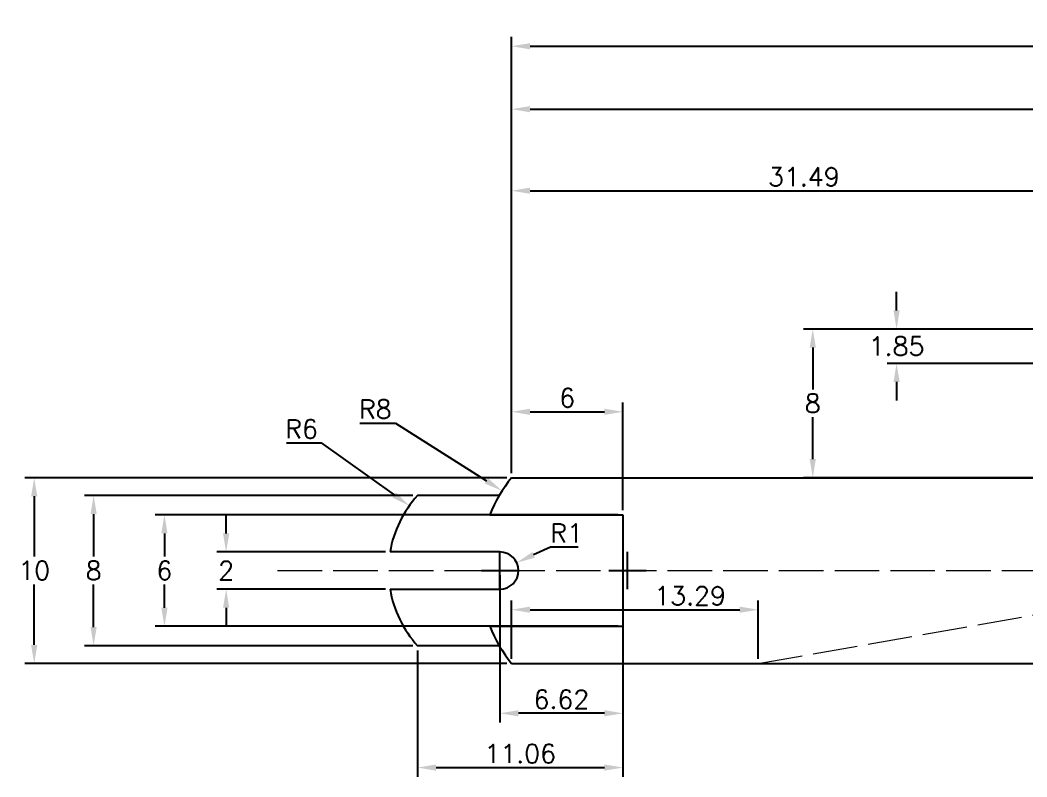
# Model space of a CAD drawing. Header units: millimetres. Extents: x 75 to 218, y 111 to 160.
# Drawn here: x 74.5 to 128.7, y 114.9 to 155.6 of the extents above; entities that cross this region are included whole.
import ezdxf

# ---------------------------------------------------------------- set-up
doc = ezdxf.new("R2010")
doc.units = ezdxf.units.MM
doc.linetypes.add('ACAD_ISO02W100', pattern=[15, 12, -3])
doc.layers.add('Dim', color=251, linetype='Continuous', lineweight=0)
doc.styles.get("Standard").update_dxf_attribs({"font": 'simplex.shx'})
doc.dimstyles.new('ISO-25', dxfattribs={"dimscale": 0.4, "dimtxt": 2.5, "dimasz": 2.5, "dimexe": 1.25, "dimexo": 0.625, "dimtad": 1, "dimtih": 1, "dimtoh": 1, "dimdsep": 46, "dimtxsty": 'Standard', "dimcen": 2.5, "dimadec": 0, "dimazin": 0, "dimtfac": 1, "dimtofl": 0, "dimtmove": 0, "dimatfit": 3, "dimfxl": 1, "dimarcsym": 0})

# ---------------------------------------------------------------- blocks, each defined once
blk = doc.blocks.new('*D64')
at = {"layer": 'Defpoints', "color": 0, "transparency": 16777216}
for p in [(201, 154.219), (101, 131), (201, 131)]:
    blk.add_point(p, dxfattribs=at)
at = {"layer": 'Dim', "color": 0, "lineweight": -2, "transparency": 16777216}
for p, q in [((101, 131.25), (101, 154.719)), ((201, 131.25), (201, 154.719)), ((102, 154.219), (200, 154.219))]:
    blk.add_line(p, q, dxfattribs=at)
at = {"layer": 'Dim', "color": 0, "transparency": 16777216}
for points in [[(102, 154.386), (102, 154.052), (101, 154.219)], [(200, 154.386), (200, 154.052), (201, 154.219)]]:
    blk.add_solid(points, dxfattribs=at)
at = {"layer": 'Dim', "color": 0, "transparency": 16777216, "insert": (151, 154.969), "char_height": 1, "attachment_point": 5}
blk.add_mtext('100', dxfattribs=at)
blk = doc.blocks.new('*D68')
at = {"layer": 'Defpoints', "color": 0, "transparency": 16777216}
for p in [(101, 131), (75.299, 121), (101, 121)]:
    blk.add_point(p, dxfattribs=at)
at = {"layer": 'Dim', "color": 0, "lineweight": -2, "transparency": 16777216}
for p, q in [((100.75, 131), (74.799, 131)), ((75.299, 130), (75.299, 126.75)), ((75.299, 122), (75.299, 125.25)), ((100.75, 121), (74.799, 121))]:
    blk.add_line(p, q, dxfattribs=at)
at = {"layer": 'Dim', "color": 0, "transparency": 16777216}
for points in [[(75.133, 130), (75.466, 130), (75.299, 131)], [(75.133, 122), (75.466, 122), (75.299, 121)]]:
    blk.add_solid(points, dxfattribs=at)
at = {"layer": 'Dim', "color": 0, "transparency": 16777216, "insert": (75.299, 126), "char_height": 1, "attachment_point": 5}
blk.add_mtext('10', dxfattribs=at)
blk = doc.blocks.new('*D70')
at = {"layer": 'Defpoints', "color": 0, "transparency": 16777216}
for p in [(106.998, 129), (82.311, 123), (106.998, 123)]:
    blk.add_point(p, dxfattribs=at)
at = {"layer": 'Dim', "color": 0, "lineweight": -2, "transparency": 16777216}
for p, q in [((106.748, 129), (81.811, 129)), ((82.311, 128), (82.311, 126.75)), ((82.311, 124), (82.311, 125.25)), ((106.748, 123), (81.811, 123))]:
    blk.add_line(p, q, dxfattribs=at)
at = {"layer": 'Dim', "color": 0, "transparency": 16777216}
for points in [[(82.145, 128), (82.478, 128), (82.311, 129)], [(82.145, 124), (82.478, 124), (82.311, 123)]]:
    blk.add_solid(points, dxfattribs=at)
at = {"layer": 'Dim', "color": 0, "transparency": 16777216, "insert": (82.311, 126), "char_height": 1, "attachment_point": 5}
blk.add_mtext('6', dxfattribs=at)
blk = doc.blocks.new('*D72')
at = {"layer": 'Defpoints', "color": 0, "transparency": 16777216}
for p in [(106.998, 134.547), (101, 131), (106.998, 129)]:
    blk.add_point(p, dxfattribs=at)
at = {"layer": 'Dim', "color": 0, "lineweight": -2, "transparency": 16777216}
for p, q in [((101, 131.25), (101, 135.047)), ((106.998, 129.25), (106.998, 135.047)), ((102, 134.547), (105.998, 134.547))]:
    blk.add_line(p, q, dxfattribs=at)
at = {"layer": 'Dim', "color": 0, "transparency": 16777216}
for points in [[(102, 134.713), (102, 134.38), (101, 134.547)], [(105.998, 134.713), (105.998, 134.38), (106.998, 134.547)]]:
    blk.add_solid(points, dxfattribs=at)
at = {"layer": 'Dim', "color": 0, "transparency": 16777216, "insert": (103.999, 135.297), "char_height": 1, "attachment_point": 5}
blk.add_mtext('6', dxfattribs=at)
blk = doc.blocks.new('*D74')
at = {"layer": 'Defpoints', "color": 0, "transparency": 16777216}
for p in [(100.493, 130.29), (107.245, 126)]:
    blk.add_point(p, dxfattribs=at)
at = {"layer": 'Dim', "color": 0, "lineweight": -2, "transparency": 16777216}
for p, q in [((92.833, 133.939), (94.75, 133.939)), ((94.75, 133.939), (99.649, 130.827)), ((107.245, 125), (107.245, 127)), ((106.245, 126), (108.245, 126))]:
    blk.add_line(p, q, dxfattribs=at)
at = {"layer": 'Dim', "color": 0, "transparency": 16777216}
blk.add_solid([(99.738, 130.967), (99.559, 130.686), (100.493, 130.29)], dxfattribs=at)
at = {"layer": 'Dim', "color": 0, "transparency": 16777216, "insert": (93.667, 134.689), "char_height": 1, "attachment_point": 5}
blk.add_mtext('R8', dxfattribs=at)
blk = doc.blocks.new('*D75')
at = {"layer": 'Defpoints', "color": 0, "transparency": 16777216}
for p in [(106.998, 123), (95.942, 121.957), (106.998, 115.398)]:
    blk.add_point(p, dxfattribs=at)
at = {"layer": 'Dim', "color": 0, "lineweight": -2, "transparency": 16777216}
for p, q in [((106.998, 122.75), (106.998, 114.898)), ((95.942, 121.707), (95.942, 114.898)), ((96.942, 115.398), (105.998, 115.398))]:
    blk.add_line(p, q, dxfattribs=at)
at = {"layer": 'Dim', "color": 0, "transparency": 16777216}
for points in [[(96.942, 115.565), (96.942, 115.231), (95.942, 115.398)], [(105.998, 115.565), (105.998, 115.231), (106.998, 115.398)]]:
    blk.add_solid(points, dxfattribs=at)
at = {"layer": 'Dim', "color": 0, "transparency": 16777216, "insert": (101.47, 116.148), "char_height": 1, "attachment_point": 5}
blk.add_mtext('11.06', dxfattribs=at)
blk = doc.blocks.new('*D77')
at = {"layer": 'Defpoints', "color": 0, "transparency": 16777216}
for p in [(78.499, 130.043), (95.942, 130.043), (95.942, 121.957)]:
    blk.add_point(p, dxfattribs=at)
at = {"layer": 'Dim', "color": 0, "lineweight": -2, "transparency": 16777216}
for p, q in [((95.692, 130.043), (77.999, 130.043)), ((78.499, 129.043), (78.499, 126.75)), ((78.499, 122.957), (78.499, 125.25)), ((95.692, 121.957), (77.999, 121.957))]:
    blk.add_line(p, q, dxfattribs=at)
at = {"layer": 'Dim', "color": 0, "transparency": 16777216}
for points in [[(78.332, 129.043), (78.665, 129.043), (78.499, 130.043)], [(78.332, 122.957), (78.665, 122.957), (78.499, 121.957)]]:
    blk.add_solid(points, dxfattribs=at)
at = {"layer": 'Dim', "color": 0, "transparency": 16777216, "insert": (78.499, 126), "char_height": 1, "attachment_point": 5}
blk.add_mtext('8', dxfattribs=at)
blk = doc.blocks.new('*D78')
at = {"layer": 'Defpoints', "color": 0, "transparency": 16777216}
for p in [(94.459, 127), (85.634, 125), (94.459, 125)]:
    blk.add_point(p, dxfattribs=at)
at = {"layer": 'Dim', "color": 0, "lineweight": -2, "transparency": 16777216}
for p, q in [((85.634, 128), (85.634, 129)), ((94.209, 127), (85.134, 127)), ((94.209, 125), (85.134, 125)), ((85.634, 124), (85.634, 123))]:
    blk.add_line(p, q, dxfattribs=at)
at = {"layer": 'Dim', "color": 0, "transparency": 16777216}
for points in [[(85.467, 128), (85.801, 128), (85.634, 127)], [(85.467, 124), (85.801, 124), (85.634, 125)]]:
    blk.add_solid(points, dxfattribs=at)
at = {"layer": 'Dim', "color": 0, "transparency": 16777216, "insert": (85.634, 126), "char_height": 1, "attachment_point": 5}
blk.add_mtext('2', dxfattribs=at)
blk = doc.blocks.new('*D79')
at = {"layer": 'Defpoints', "color": 0, "transparency": 16777216}
for p in [(95.492, 129.487), (100.375, 126)]:
    blk.add_point(p, dxfattribs=at)
at = {"layer": 'Dim', "color": 0, "lineweight": -2, "transparency": 16777216}
for p, q in [((88.885, 132.871), (90.754, 132.871)), ((90.754, 132.871), (94.679, 130.068)), ((100.375, 125), (100.375, 127)), ((99.375, 126), (101.375, 126))]:
    blk.add_line(p, q, dxfattribs=at)
at = {"layer": 'Dim', "color": 0, "transparency": 16777216}
blk.add_solid([(94.775, 130.204), (94.582, 129.932), (95.492, 129.487)], dxfattribs=at)
at = {"layer": 'Dim', "color": 0, "transparency": 16777216, "insert": (89.694, 133.621), "char_height": 1, "attachment_point": 5}
blk.add_mtext('R6', dxfattribs=at)
blk = doc.blocks.new('*D80')
at = {"layer": 'Defpoints', "color": 0, "transparency": 16777216}
for p in [(100.375, 126), (106.998, 126), (100.375, 118.319)]:
    blk.add_point(p, dxfattribs=at)
at = {"layer": 'Dim', "color": 0, "lineweight": -2, "transparency": 16777216}
for p, q in [((100.375, 125.75), (100.375, 117.819)), ((106.998, 125.75), (106.998, 117.819)), ((105.998, 118.319), (101.375, 118.319))]:
    blk.add_line(p, q, dxfattribs=at)
at = {"layer": 'Dim', "color": 0, "transparency": 16777216}
for points in [[(101.375, 118.486), (101.375, 118.152), (100.375, 118.319)], [(105.998, 118.486), (105.998, 118.152), (106.998, 118.319)]]:
    blk.add_solid(points, dxfattribs=at)
at = {"layer": 'Dim', "color": 0, "transparency": 16777216, "insert": (103.687, 119.069), "char_height": 1, "attachment_point": 5}
blk.add_mtext('6.62', dxfattribs=at)
blk = doc.blocks.new('*D81')
at = {"layer": 'Defpoints', "color": 0, "transparency": 16777216}
for p in [(101.282, 126.423), (100.375, 126)]:
    blk.add_point(p, dxfattribs=at)
at = {"layer": 'Dim', "color": 0, "lineweight": -2, "transparency": 16777216}
for p, q in [((100.375, 125), (100.375, 127)), ((103.094, 127.268), (102.188, 126.845)), ((104.582, 127.268), (103.094, 127.268)), ((99.375, 126), (101.375, 126))]:
    blk.add_line(p, q, dxfattribs=at)
at = {"layer": 'Dim', "color": 0, "transparency": 16777216}
blk.add_solid([(102.117, 126.996), (102.258, 126.694), (101.282, 126.423)], dxfattribs=at)
at = {"layer": 'Dim', "color": 0, "transparency": 16777216, "insert": (103.963, 128.018), "char_height": 1, "attachment_point": 5}
blk.add_mtext('R1', dxfattribs=at)
blk = doc.blocks.new('*D82')
at = {"layer": 'Defpoints', "color": 0, "transparency": 16777216}
for p in [(114.287, 123.894), (101, 121), (114.287, 121)]:
    blk.add_point(p, dxfattribs=at)
at = {"layer": 'Dim', "color": 0, "lineweight": -2, "transparency": 16777216}
for p, q in [((101, 121.25), (101, 124.394)), ((114.287, 121.25), (114.287, 124.394)), ((102, 123.894), (113.287, 123.894))]:
    blk.add_line(p, q, dxfattribs=at)
at = {"layer": 'Dim', "color": 0, "transparency": 16777216}
for points in [[(102, 124.06), (102, 123.727), (101, 123.894)], [(113.287, 124.06), (113.287, 123.727), (114.287, 123.894)]]:
    blk.add_solid(points, dxfattribs=at)
at = {"layer": 'Dim', "color": 0, "transparency": 16777216, "insert": (110.613, 124.644), "char_height": 1, "attachment_point": 5}
blk.add_mtext('13.29', dxfattribs=at)
blk = doc.blocks.new('*D83')
at = {"layer": 'Defpoints', "color": 0, "transparency": 16777216}
for p in [(171, 131), (132.046, 122.034), (101, 121), (114.287, 121), (201, 121)]:
    blk.add_point(p, dxfattribs=at)
at = {"layer": 'Dim', "color": 0, "lineweight": -2, "transparency": 16777216}
for start, end in [(13.2213, 16.4426), (353.5574, 356.7787)]:
    blk.add_arc((114.287, 121), 17.789, start, end, dxfattribs=at)
at = {"layer": 'Dim', "color": 0, "transparency": 16777216}
for points in [[(131.768, 125.102), (131.441, 125.035), (131.806, 124.089)], [(131.881, 120.005), (132.214, 119.996), (132.076, 121)]]:
    blk.add_solid(points, dxfattribs=at)
at = {"layer": 'Dim', "color": 0, "transparency": 16777216, "insert": (132.008, 122.55), "char_height": 1, "attachment_point": 5}
blk.add_mtext('10°', dxfattribs=at)
blk = doc.blocks.new('*D84')
at = {"layer": 'Defpoints', "color": 0, "transparency": 16777216}
for p in [(132.491, 139), (117.221, 131), (132.491, 131)]:
    blk.add_point(p, dxfattribs=at)
at = {"layer": 'Dim', "color": 0, "lineweight": -2, "transparency": 16777216}
for p, q in [((132.241, 139), (116.721, 139)), ((117.221, 138), (117.221, 135.75)), ((117.221, 132), (117.221, 134.25)), ((132.241, 131), (116.721, 131))]:
    blk.add_line(p, q, dxfattribs=at)
at = {"layer": 'Dim', "color": 0, "transparency": 16777216}
for points in [[(117.054, 138), (117.387, 138), (117.221, 139)], [(117.054, 132), (117.387, 132), (117.221, 131)]]:
    blk.add_solid(points, dxfattribs=at)
at = {"layer": 'Dim', "color": 0, "transparency": 16777216, "insert": (117.221, 135), "char_height": 1, "attachment_point": 5}
blk.add_mtext('8', dxfattribs=at)
blk = doc.blocks.new('*D89')
at = {"layer": 'Defpoints', "color": 0, "transparency": 16777216}
for p in [(132.491, 146.444), (132.491, 139), (101, 131)]:
    blk.add_point(p, dxfattribs=at)
at = {"layer": 'Dim', "color": 0, "lineweight": -2, "transparency": 16777216}
for p, q in [((101, 131.25), (101, 146.944)), ((132.491, 139.25), (132.491, 146.944)), ((102, 146.444), (131.491, 146.444))]:
    blk.add_line(p, q, dxfattribs=at)
at = {"layer": 'Dim', "color": 0, "transparency": 16777216}
for points in [[(102, 146.611), (102, 146.278), (101, 146.444)], [(131.491, 146.611), (131.491, 146.278), (132.491, 146.444)]]:
    blk.add_solid(points, dxfattribs=at)
at = {"layer": 'Dim', "color": 0, "transparency": 16777216, "insert": (116.745, 147.194), "char_height": 1, "attachment_point": 5}
blk.add_mtext('31.49', dxfattribs=at)
blk = doc.blocks.new('*D90')
at = {"layer": 'Defpoints', "color": 0, "transparency": 16777216}
for p in [(132.491, 139), (121.734, 137.152), (132.491, 137.152)]:
    blk.add_point(p, dxfattribs=at)
at = {"layer": 'Dim', "color": 0, "lineweight": -2, "transparency": 16777216}
for p, q in [((121.734, 140), (121.734, 141)), ((132.241, 139), (121.234, 139)), ((132.241, 137.152), (121.234, 137.152)), ((121.734, 136.152), (121.734, 135.152))]:
    blk.add_line(p, q, dxfattribs=at)
at = {"layer": 'Dim', "color": 0, "transparency": 16777216}
for points in [[(121.567, 140), (121.901, 140), (121.734, 139)], [(121.567, 136.152), (121.901, 136.152), (121.734, 137.152)]]:
    blk.add_solid(points, dxfattribs=at)
at = {"layer": 'Dim', "color": 0, "transparency": 16777216, "insert": (121.734, 138.076), "char_height": 1, "attachment_point": 5}
blk.add_mtext('1.85', dxfattribs=at)
blk = doc.blocks.new('*D94')
at = {"layer": 'Defpoints', "color": 0, "transparency": 16777216}
for p in [(180.343, 150.833), (180.343, 142.244), (101, 131)]:
    blk.add_point(p, dxfattribs=at)
at = {"layer": 'Dim', "color": 0, "lineweight": -2, "transparency": 16777216}
for p, q in [((101, 131.25), (101, 151.333)), ((180.343, 142.494), (180.343, 151.333)), ((102, 150.833), (179.343, 150.833))]:
    blk.add_line(p, q, dxfattribs=at)
at = {"layer": 'Dim', "color": 0, "transparency": 16777216}
for points in [[(102, 151), (102, 150.666), (101, 150.833)], [(179.343, 151), (179.343, 150.666), (180.343, 150.833)]]:
    blk.add_solid(points, dxfattribs=at)
at = {"layer": 'Dim', "color": 0, "transparency": 16777216, "insert": (140.671, 151.583), "char_height": 1, "attachment_point": 5}
blk.add_mtext('79.34', dxfattribs=at)

msp = doc.modelspace()

# ---------------------------------------------------------------- linework, layer by layer
for p, q in [((101, 131), (121, 131)), ((100.342, 130.043), (95.942, 130.043)), ((99.829, 129), (106.998, 129)), ((106.998, 129), (106.998, 123)), ((100.342, 121.957), (95.942, 121.957))]:
    msp.add_line(p, q)
for points in [[(101, 131), (137.8, 131)], [(100.375, 127), (94.459, 127)], [(94.459, 125), (100.375, 125)], [(99.829, 123), (106.998, 123)], [(101, 121), (201, 121)]]:
    msp.add_lwpolyline(points)
for centre, radius, start, end in [((107.245, 126), 8, 141.3178, 157.9757), ((100.375, 126), 6, 137.6411, 170.4059), ((100.375, 126), 1, 270, 90), ((100.375, 126), 6, 189.5941, 222.3589), ((107.245, 126), 8, 202.0243, 218.6822)]:
    msp.add_arc(centre, radius, start, end)
at = {"layer": 'Dim', "linetype": 'ACAD_ISO02W100', "ltscale": 0.2}
for p, q in [((114.287, 121), (171, 131)), ((88.4, 126), (218.147, 126))]:
    msp.add_line(p, q, dxfattribs=at)

# ---------------------------------------------------------------- dimensions: what is measured, and where the dimension line sits
at = {"layer": 'Dim'}
for base, p1, p2, picture, middle in [((201, 154.219), (101, 131), (201, 131), '*D64', (151, 154.219)), ((180.343, 150.833), (101, 131), (180.343, 142.244), '*D94', (140.671, 150.833)), ((114.287, 123.894), (101, 121), (114.287, 121), '*D82', (110.613, 123.894))]:
    dim = msp.add_linear_dim(base=base, p1=p1, p2=p2, dimstyle='ISO-25', dxfattribs=at)
    dim.commit()
    dim.dimension.update_dxf_attribs({"geometry": picture, "text_midpoint": middle, "dimtype": 160})
for base, p1, p2, picture, middle in [((132.491, 146.444), (101, 131), (132.491, 139), '*D89', (116.745, 147.194)), ((106.998, 134.547), (101, 131), (106.998, 129), '*D72', (103.999, 135.297)), ((100.375, 118.319), (106.998, 126), (100.375, 126), '*D80', (103.687, 119.069)), ((106.998, 115.398), (95.942, 121.957), (106.998, 123), '*D75', (101.47, 116.148))]:
    dim = msp.add_linear_dim(base=base, p1=p1, p2=p2, dimstyle='ISO-25', dxfattribs=at)
    dim.commit()
    dim.dimension.update_dxf_attribs({"geometry": picture, "text_midpoint": middle})
for base, p2, picture, middle in [((121.734, 137.152), (132.491, 137.152), '*D90', (121.734, 138.076)), ((117.221, 131), (132.491, 131), '*D84', (117.221, 135))]:
    dim = msp.add_linear_dim(base=base, p1=(132.491, 139), p2=p2, angle=90, dimstyle='ISO-25', dxfattribs=at)
    dim.commit()
    dim.dimension.update_dxf_attribs({"geometry": picture, "text_midpoint": middle})
for center, mpoint, picture, middle in [((107.245, 126), (100.493, 130.29), '*D74', (93.667, 133.939)), ((100.375, 126), (95.492, 129.487), '*D79', (89.694, 132.871))]:
    dim = msp.add_radius_dim(center=center, mpoint=mpoint, dimstyle='ISO-25', dxfattribs=at)
    dim.commit()
    dim.dimension.update_dxf_attribs({"geometry": picture, "text_midpoint": middle, "dimtype": 164})
for base, p1, p2, picture, middle in [((75.299, 121), (101, 131), (101, 121), '*D68', (75.299, 126)), ((82.311, 123), (106.998, 129), (106.998, 123), '*D70', (82.311, 126)), ((85.634, 125), (94.459, 127), (94.459, 125), '*D78', (85.634, 126))]:
    dim = msp.add_linear_dim(base=base, p1=p1, p2=p2, angle=90, dimstyle='ISO-25', dxfattribs=at)
    dim.commit()
    dim.dimension.update_dxf_attribs({"geometry": picture, "text_midpoint": middle, "dimtype": 160})
dim = msp.add_angular_dim_2l(base=(132.046, 122.034), line1=((101, 121), (201, 121)), line2=((114.287, 121), (171, 131)), dimstyle='ISO-25', dxfattribs=at)
dim.commit()
dim.dimension.update_dxf_attribs({"geometry": '*D83', "text_midpoint": (132.008, 122.55)})
dim = msp.add_linear_dim(base=(78.499, 130.043), p1=(95.942, 121.957), p2=(95.942, 130.043), angle=90, text='8', dimstyle='ISO-25', dxfattribs=at)
dim.commit()
dim.dimension.update_dxf_attribs({"geometry": '*D77', "text_midpoint": (78.499, 126), "dimtype": 160})
dim = msp.add_radius_dim(center=(100.375, 126), mpoint=(101.282, 126.423), dimstyle='ISO-25', dxfattribs=at)
dim.commit()
dim.dimension.update_dxf_attribs({"geometry": '*D81', "text_midpoint": (103.963, 128.018)})

doc.saveas('drawing.dxf')
